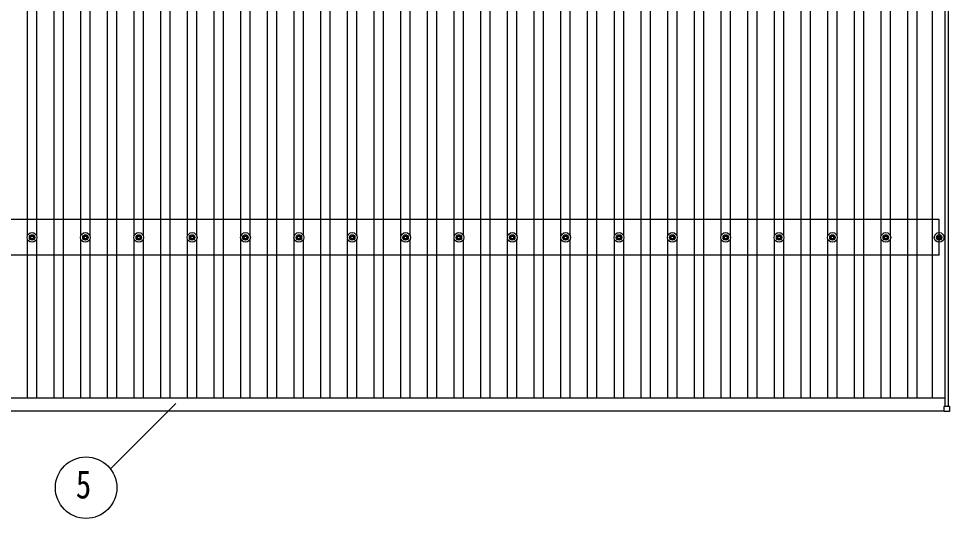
# Model space of a CAD drawing. Units: millimetres, scale not verified. Extents: x -16820 to 16820, y -11880 to 11880.
# Drawn here: x -11146 to -7658, y 2154 to 4029 of the extents above; entities that cross this region are included whole.
import ezdxf
from ezdxf.enums import TextEntityAlignment as Align

# ---------------------------------------------------------------- set-up
doc = ezdxf.new("R2010")
doc.units = ezdxf.units.MM
doc.header["$LTSCALE"] = 50
for name, color, linetype in [('0-5_YKK_13', 4, 'Continuous'), ('0-6_YKK_A1', 4, 'Continuous'), ('0-7_YKK_D', 6, 'Continuous')]:
    doc.layers.add(name, color=color, linetype=linetype)
doc.styles.add('ＭＳ ゴシック', font='')
doc.styles.get('ＭＳ ゴシック').set_extended_font_data('MS Gothic')

msp = doc.modelspace()

# ---------------------------------------------------------------- linework, layer by layer
at = {"layer": '0-5_YKK_13'}
for p, q in [((-11097.67, 3217.69), (-11097.67, 3213.28)), ((-11094.17, 3217.69), (-11094.17, 3213.28)), ((-10897.67, 3217.69), (-10897.67, 3213.28)), ((-10894.17, 3217.69), (-10894.17, 3213.28)), ((-10697.67, 3217.69), (-10697.67, 3213.28)), ((-10694.17, 3217.69), (-10694.17, 3213.28)), ((-10497.67, 3217.69), (-10497.67, 3213.28)), ((-10494.17, 3217.69), (-10494.17, 3213.28)), ((-10297.67, 3217.69), (-10297.67, 3213.28)), ((-10294.17, 3217.69), (-10294.17, 3213.28)), ((-10097.67, 3217.69), (-10097.67, 3213.28)), ((-10094.17, 3217.69), (-10094.17, 3213.28)), ((-9897.67, 3217.69), (-9897.67, 3213.28)), ((-9894.17, 3217.69), (-9894.17, 3213.28)), ((-9697.67, 3217.69), (-9697.67, 3213.28)), ((-9694.17, 3217.69), (-9694.17, 3213.28)), ((-9497.67, 3217.69), (-9497.67, 3213.28)), ((-9494.17, 3217.69), (-9494.17, 3213.28)), ((-9297.67, 3217.69), (-9297.67, 3213.28)), ((-9294.17, 3217.69), (-9294.17, 3213.28)), ((-9097.67, 3217.69), (-9097.67, 3213.28)), ((-9094.17, 3217.69), (-9094.17, 3213.28)), ((-8897.67, 3217.69), (-8897.67, 3213.28)), ((-8894.17, 3217.69), (-8894.17, 3213.28)), ((-8697.67, 3217.69), (-8697.67, 3213.28)), ((-8694.17, 3217.69), (-8694.17, 3213.28)), ((-8497.67, 3217.69), (-8497.67, 3213.28)), ((-8494.17, 3217.69), (-8494.17, 3213.28)), ((-8297.67, 3217.69), (-8297.67, 3213.28)), ((-8294.17, 3217.69), (-8294.17, 3213.28)), ((-8097.67, 3217.69), (-8097.67, 3213.28)), ((-8094.17, 3217.69), (-8094.17, 3213.28)), ((-7897.67, 3217.69), (-7897.67, 3213.28)), ((-7894.17, 3217.69), (-7894.17, 3213.28)), ((-7697.67, 3217.69), (-7697.67, 3213.28)), ((-7694.17, 3217.69), (-7694.17, 3213.28)), ((-11105.92, 3209.45), (-11101.51, 3209.45)), ((-11105.92, 3205.95), (-11101.51, 3205.95)), ((-11097.67, 3202.11), (-11097.67, 3197.7)), ((-11094.17, 3202.11), (-11094.17, 3197.7)), ((-11090.34, 3209.45), (-11085.93, 3209.45)), ((-11090.34, 3205.95), (-11085.93, 3205.95)), ((-10905.92, 3209.45), (-10901.51, 3209.45)), ((-10905.92, 3205.95), (-10901.51, 3205.95)), ((-10897.67, 3202.11), (-10897.67, 3197.7)), ((-10894.17, 3202.11), (-10894.17, 3197.7)), ((-10890.34, 3209.45), (-10885.93, 3209.45)), ((-10890.34, 3205.95), (-10885.93, 3205.95)), ((-10705.92, 3209.45), (-10701.51, 3209.45)), ((-10705.92, 3205.95), (-10701.51, 3205.95)), ((-10697.67, 3202.11), (-10697.67, 3197.7)), ((-10694.17, 3202.11), (-10694.17, 3197.7)), ((-10690.34, 3209.45), (-10685.93, 3209.45)), ((-10690.34, 3205.95), (-10685.93, 3205.95)), ((-10505.92, 3209.45), (-10501.51, 3209.45)), ((-10505.92, 3205.95), (-10501.51, 3205.95)), ((-10497.67, 3202.11), (-10497.67, 3197.7)), ((-10494.17, 3202.11), (-10494.17, 3197.7)), ((-10490.34, 3209.45), (-10485.93, 3209.45)), ((-10490.34, 3205.95), (-10485.93, 3205.95)), ((-10305.92, 3209.45), (-10301.51, 3209.45)), ((-10305.92, 3205.95), (-10301.51, 3205.95)), ((-10297.67, 3202.11), (-10297.67, 3197.7)), ((-10294.17, 3202.11), (-10294.17, 3197.7)), ((-10290.34, 3209.45), (-10285.93, 3209.45)), ((-10290.34, 3205.95), (-10285.93, 3205.95)), ((-10105.92, 3209.45), (-10101.51, 3209.45)), ((-10105.92, 3205.95), (-10101.51, 3205.95)), ((-10097.67, 3202.11), (-10097.67, 3197.7)), ((-10094.17, 3202.11), (-10094.17, 3197.7)), ((-10090.34, 3209.45), (-10085.93, 3209.45)), ((-10090.34, 3205.95), (-10085.93, 3205.95)), ((-9905.92, 3209.45), (-9901.51, 3209.45)), ((-9905.92, 3205.95), (-9901.51, 3205.95)), ((-9897.67, 3202.11), (-9897.67, 3197.7)), ((-9894.17, 3202.11), (-9894.17, 3197.7)), ((-9890.34, 3209.45), (-9885.93, 3209.45)), ((-9890.34, 3205.95), (-9885.93, 3205.95)), ((-9705.92, 3209.45), (-9701.51, 3209.45)), ((-9705.92, 3205.95), (-9701.51, 3205.95)), ((-9697.67, 3202.11), (-9697.67, 3197.7)), ((-9694.17, 3202.11), (-9694.17, 3197.7)), ((-9690.34, 3209.45), (-9685.93, 3209.45)), ((-9690.34, 3205.95), (-9685.93, 3205.95)), ((-9505.92, 3209.45), (-9501.51, 3209.45)), ((-9505.92, 3205.95), (-9501.51, 3205.95)), ((-9497.67, 3202.11), (-9497.67, 3197.7)), ((-9494.17, 3202.11), (-9494.17, 3197.7)), ((-9490.34, 3209.45), (-9485.93, 3209.45)), ((-9490.34, 3205.95), (-9485.93, 3205.95)), ((-9305.92, 3209.45), (-9301.51, 3209.45)), ((-9305.92, 3205.95), (-9301.51, 3205.95)), ((-9297.67, 3202.11), (-9297.67, 3197.7)), ((-9294.17, 3202.11), (-9294.17, 3197.7)), ((-9290.34, 3209.45), (-9285.93, 3209.45)), ((-9290.34, 3205.95), (-9285.93, 3205.95)), ((-9105.92, 3209.45), (-9101.51, 3209.45)), ((-9105.92, 3205.95), (-9101.51, 3205.95)), ((-9097.67, 3202.11), (-9097.67, 3197.7)), ((-9094.17, 3202.11), (-9094.17, 3197.7)), ((-9090.34, 3209.45), (-9085.93, 3209.45)), ((-9090.34, 3205.95), (-9085.93, 3205.95)), ((-8905.92, 3209.45), (-8901.51, 3209.45)), ((-8905.92, 3205.95), (-8901.51, 3205.95)), ((-8897.67, 3202.11), (-8897.67, 3197.7)), ((-8894.17, 3202.11), (-8894.17, 3197.7)), ((-8890.34, 3209.45), (-8885.93, 3209.45)), ((-8890.34, 3205.95), (-8885.93, 3205.95)), ((-8705.92, 3209.45), (-8701.51, 3209.45)), ((-8705.92, 3205.95), (-8701.51, 3205.95)), ((-8697.67, 3202.11), (-8697.67, 3197.7)), ((-8694.17, 3202.11), (-8694.17, 3197.7)), ((-8690.34, 3209.45), (-8685.93, 3209.45)), ((-8690.34, 3205.95), (-8685.93, 3205.95)), ((-8505.92, 3209.45), (-8501.51, 3209.45)), ((-8505.92, 3205.95), (-8501.51, 3205.95)), ((-8497.67, 3202.11), (-8497.67, 3197.7)), ((-8494.17, 3202.11), (-8494.17, 3197.7)), ((-8490.34, 3209.45), (-8485.93, 3209.45)), ((-8490.34, 3205.95), (-8485.93, 3205.95)), ((-8305.92, 3209.45), (-8301.51, 3209.45)), ((-8305.92, 3205.95), (-8301.51, 3205.95)), ((-8297.67, 3202.11), (-8297.67, 3197.7)), ((-8294.17, 3202.11), (-8294.17, 3197.7)), ((-8290.34, 3209.45), (-8285.93, 3209.45)), ((-8290.34, 3205.95), (-8285.93, 3205.95)), ((-8105.92, 3209.45), (-8101.51, 3209.45)), ((-8105.92, 3205.95), (-8101.51, 3205.95)), ((-8097.67, 3202.11), (-8097.67, 3197.7)), ((-8094.17, 3202.11), (-8094.17, 3197.7)), ((-8090.34, 3209.45), (-8085.93, 3209.45)), ((-8090.34, 3205.95), (-8085.93, 3205.95)), ((-7905.92, 3209.45), (-7901.51, 3209.45)), ((-7905.92, 3205.95), (-7901.51, 3205.95)), ((-7897.67, 3202.11), (-7897.67, 3197.7)), ((-7894.17, 3202.11), (-7894.17, 3197.7)), ((-7890.34, 3209.45), (-7885.93, 3209.45)), ((-7890.34, 3205.95), (-7885.93, 3205.95)), ((-7705.92, 3209.45), (-7701.51, 3209.45)), ((-7705.92, 3205.95), (-7701.51, 3205.95)), ((-7697.67, 3202.11), (-7697.67, 3197.7)), ((-7694.17, 3202.11), (-7694.17, 3197.7)), ((-7690.34, 3209.45), (-7685.93, 3209.45)), ((-7690.34, 3205.95), (-7685.93, 3205.95)), ((-7677.62, 2555.59), (-7677.62, 2573.59)), ((-7676.62, 2574.59), (-7658.62, 2574.59)), ((-7658.62, 2554.59), (-7676.62, 2554.59)), ((-7657.62, 2573.59), (-7657.62, 2555.59))]:
    msp.add_line(p, q, dxfattribs=at)
for centre, radius in [((-11095.92, 3207.7), 18.25), ((-11095.92, 3207.7), 10.15), ((-11095.92, 3207.7), 5.85), ((-11095.92, 3207.7), 5.25), ((-10895.92, 3207.7), 18.25), ((-10895.92, 3207.7), 10.15), ((-10895.92, 3207.7), 5.85), ((-10895.92, 3207.7), 5.25), ((-10695.92, 3207.7), 18.25), ((-10695.92, 3207.7), 10.15), ((-10695.92, 3207.7), 5.85), ((-10695.92, 3207.7), 5.25), ((-10495.92, 3207.7), 18.25), ((-10495.92, 3207.7), 10.15), ((-10495.92, 3207.7), 5.85), ((-10495.92, 3207.7), 5.25), ((-10295.92, 3207.7), 18.25), ((-10295.92, 3207.7), 10.15), ((-10295.92, 3207.7), 5.85), ((-10295.92, 3207.7), 5.25), ((-10095.92, 3207.7), 18.25), ((-10095.92, 3207.7), 10.15), ((-10095.92, 3207.7), 5.85), ((-10095.92, 3207.7), 5.25), ((-9895.92, 3207.7), 18.25), ((-9895.92, 3207.7), 10.15), ((-9895.92, 3207.7), 5.85), ((-9895.92, 3207.7), 5.25), ((-9695.92, 3207.7), 18.25), ((-9695.92, 3207.7), 10.15), ((-9695.92, 3207.7), 5.85), ((-9695.92, 3207.7), 5.25), ((-9495.92, 3207.7), 18.25), ((-9495.92, 3207.7), 10.15), ((-9495.92, 3207.7), 5.85), ((-9495.92, 3207.7), 5.25), ((-9295.92, 3207.7), 18.25), ((-9295.92, 3207.7), 10.15), ((-9295.92, 3207.7), 5.85), ((-9295.92, 3207.7), 5.25), ((-9095.92, 3207.7), 18.25), ((-9095.92, 3207.7), 10.15), ((-9095.92, 3207.7), 5.85), ((-9095.92, 3207.7), 5.25), ((-8895.92, 3207.7), 18.25), ((-8895.92, 3207.7), 10.15), ((-8895.92, 3207.7), 5.85), ((-8895.92, 3207.7), 5.25), ((-8695.92, 3207.7), 18.25), ((-8695.92, 3207.7), 10.15), ((-8695.92, 3207.7), 5.85), ((-8695.92, 3207.7), 5.25), ((-8495.92, 3207.7), 18.25), ((-8495.92, 3207.7), 10.15), ((-8495.92, 3207.7), 5.85), ((-8495.92, 3207.7), 5.25), ((-8295.92, 3207.7), 18.25), ((-8295.92, 3207.7), 10.15), ((-8295.92, 3207.7), 5.85), ((-8295.92, 3207.7), 5.25), ((-8095.92, 3207.7), 18.25), ((-8095.92, 3207.7), 10.15), ((-8095.92, 3207.7), 5.85), ((-8095.92, 3207.7), 5.25), ((-7895.92, 3207.7), 18.25), ((-7895.92, 3207.7), 10.15), ((-7895.92, 3207.7), 5.85), ((-7895.92, 3207.7), 5.25), ((-7695.92, 3207.7), 18.25), ((-7695.92, 3207.7), 10.15), ((-7695.92, 3207.7), 5.85), ((-7695.92, 3207.7), 5.25)]:
    msp.add_circle(centre, radius, dxfattribs=at)
for centre, start, end in [((-7676.62, 2573.59), 90, 180), ((-7676.62, 2555.59), 180, 270), ((-7658.62, 2573.59), 0, 90), ((-7658.62, 2555.59), 270, 0)]:
    msp.add_arc(centre, 1, start, end, dxfattribs=at)
at = {"layer": '0-6_YKK_A1'}
for p, q in [((-11013.42, 2605.88), (-11013.42, 9209.27)), ((-10978.42, 2605.88), (-10978.42, 9209.27)), ((-10813.42, 2605.88), (-10813.42, 9209.27)), ((-10778.42, 2605.88), (-10778.42, 9209.27)), ((-10613.42, 2605.88), (-10613.42, 9209.27)), ((-10578.42, 2605.88), (-10578.42, 9209.27)), ((-10413.42, 2605.88), (-10413.42, 9209.27)), ((-10378.42, 2605.88), (-10378.42, 9209.27)), ((-10213.42, 2605.88), (-10213.42, 9209.27)), ((-10178.42, 2605.88), (-10178.42, 9209.27)), ((-10013.42, 2605.88), (-10013.42, 9209.27)), ((-9978.42, 2605.88), (-9978.42, 9209.27)), ((-9813.42, 2605.88), (-9813.42, 9209.27)), ((-9778.42, 2605.88), (-9778.42, 9209.27)), ((-9613.42, 2605.88), (-9613.42, 9209.27)), ((-9578.42, 2605.88), (-9578.42, 9209.27)), ((-9413.42, 2605.88), (-9413.42, 9209.27)), ((-9378.42, 2605.88), (-9378.42, 9209.27)), ((-9213.42, 2605.88), (-9213.42, 9209.27)), ((-9178.42, 2605.88), (-9178.42, 9209.27)), ((-9013.42, 2605.88), (-9013.42, 9209.27)), ((-8978.42, 2605.88), (-8978.42, 9209.27)), ((-8813.42, 2605.88), (-8813.42, 9209.27)), ((-8778.42, 2605.88), (-8778.42, 9209.27)), ((-8613.42, 2605.88), (-8613.42, 9209.27)), ((-8578.42, 2605.88), (-8578.42, 9209.27)), ((-8413.42, 2605.88), (-8413.42, 9209.27)), ((-8378.42, 2605.88), (-8378.42, 9209.27)), ((-8213.42, 2605.88), (-8213.42, 9209.27)), ((-8178.42, 2605.88), (-8178.42, 9209.27)), ((-8013.42, 2605.88), (-8013.42, 9209.27)), ((-7978.42, 2605.88), (-7978.42, 9209.27)), ((-7813.42, 2605.88), (-7813.42, 9209.27)), ((-7778.42, 2605.88), (-7778.42, 9209.27)), ((-7720.92, 2605.88), (-7720.92, 9209.27)), ((-7660.92, 2574.59), (-7660.92, 7962.42)), ((-7672.92, 2574.59), (-7672.92, 7947.42)), ((-11113.42, 3212.87), (-11113.42, 5002.51)), ((-11078.42, 3212.87), (-11078.42, 5002.53)), ((-10913.42, 3212.87), (-10913.42, 5002.51)), ((-10878.42, 3212.87), (-10878.42, 5002.53)), ((-10713.42, 3212.87), (-10713.42, 5002.51)), ((-10678.42, 3212.87), (-10678.42, 5002.53)), ((-10513.42, 3212.87), (-10513.42, 5002.51)), ((-10478.42, 3212.87), (-10478.42, 5002.53)), ((-10313.42, 3212.87), (-10313.42, 5002.51)), ((-10278.42, 3212.87), (-10278.42, 5002.53)), ((-10113.42, 3212.87), (-10113.42, 5002.51)), ((-10078.42, 3212.87), (-10078.42, 5002.53)), ((-9913.42, 3212.87), (-9913.42, 5002.51)), ((-9878.42, 3212.87), (-9878.42, 5002.53)), ((-9713.42, 3212.87), (-9713.42, 5002.51)), ((-9678.42, 3212.87), (-9678.42, 5002.53)), ((-9513.42, 3212.87), (-9513.42, 5002.51)), ((-9478.42, 3212.87), (-9478.42, 5002.53)), ((-9313.42, 3212.87), (-9313.42, 5002.51)), ((-9278.42, 3212.87), (-9278.42, 5002.53)), ((-9113.42, 3212.87), (-9113.42, 5002.51)), ((-9078.42, 3212.87), (-9078.42, 5002.53)), ((-8913.42, 3212.87), (-8913.42, 5002.51)), ((-8878.42, 3212.87), (-8878.42, 5002.53)), ((-8713.42, 3212.87), (-8713.42, 5002.51)), ((-8678.42, 3212.87), (-8678.42, 5002.53)), ((-8513.42, 3212.87), (-8513.42, 5002.51)), ((-8478.42, 3212.87), (-8478.42, 5002.53)), ((-8313.42, 3212.87), (-8313.42, 5002.51)), ((-8278.42, 3212.87), (-8278.42, 5002.53)), ((-8113.42, 3212.87), (-8113.42, 5002.51)), ((-8078.42, 3212.87), (-8078.42, 5002.53)), ((-7913.42, 3212.87), (-7913.42, 5002.51)), ((-7878.42, 3212.87), (-7878.42, 5002.53)), ((-7695.92, 3274.7), (-13095.92, 3274.7)), ((-7695.92, 3140.7), (-7695.92, 3274.7)), ((-11113.42, 2605.88), (-11113.42, 3202.52)), ((-11078.42, 2605.88), (-11078.42, 3202.52)), ((-10913.42, 2605.88), (-10913.42, 3202.52)), ((-10878.42, 2605.88), (-10878.42, 3202.52)), ((-10713.42, 2605.88), (-10713.42, 3202.52)), ((-10678.42, 2605.88), (-10678.42, 3202.52)), ((-10513.42, 2605.88), (-10513.42, 3202.52)), ((-10478.42, 2605.88), (-10478.42, 3202.52)), ((-10313.42, 2605.88), (-10313.42, 3202.52)), ((-10278.42, 2605.88), (-10278.42, 3202.52)), ((-10113.42, 2605.88), (-10113.42, 3202.52)), ((-10078.42, 2605.88), (-10078.42, 3202.52)), ((-9913.42, 2605.88), (-9913.42, 3202.52)), ((-9878.42, 2605.88), (-9878.42, 3202.52)), ((-9713.42, 2605.88), (-9713.42, 3202.52)), ((-9678.42, 2605.88), (-9678.42, 3202.52)), ((-9513.42, 2605.88), (-9513.42, 3202.52)), ((-9478.42, 2605.88), (-9478.42, 3202.52)), ((-9313.42, 2605.88), (-9313.42, 3202.52)), ((-9278.42, 2605.88), (-9278.42, 3202.52)), ((-9113.42, 2605.88), (-9113.42, 3202.52)), ((-9078.42, 2605.88), (-9078.42, 3202.52)), ((-8913.42, 2605.88), (-8913.42, 3202.52)), ((-8878.42, 2605.88), (-8878.42, 3202.52)), ((-8713.42, 2605.88), (-8713.42, 3202.52)), ((-8678.42, 2605.88), (-8678.42, 3202.52)), ((-8513.42, 2605.88), (-8513.42, 3202.52)), ((-8478.42, 2605.88), (-8478.42, 3202.52)), ((-8313.42, 2605.88), (-8313.42, 3202.52)), ((-8278.42, 2605.88), (-8278.42, 3202.52)), ((-8113.42, 2605.88), (-8113.42, 3202.52)), ((-8078.42, 2605.88), (-8078.42, 3202.52)), ((-7913.42, 2605.88), (-7913.42, 3202.52)), ((-7878.42, 2605.88), (-7878.42, 3202.52)), ((-7695.92, 3140.7), (-13095.92, 3140.7)), ((-13118.92, 2605.88), (-7672.92, 2605.88)), ((-13114.22, 2557.89), (-7677.62, 2557.89))]:
    msp.add_line(p, q, dxfattribs=at)
at = {"layer": '0-7_YKK_D'}
msp.add_line((-10802.06, 2339.24), (-10556.71, 2584.58), dxfattribs=at)
msp.add_circle((-10893.34, 2268.96), 115.2, dxfattribs=at)

# ---------------------------------------------------------------- texts
at = {"layer": '0-7_YKK_D', "style": 'ＭＳ ゴシック', "width": 0.8}
msp.add_text('5', height=105.6, dxfattribs=at).set_placement((-10931.74, 2196.96), align=Align.BOTTOM_LEFT)

doc.saveas('drawing.dxf')
